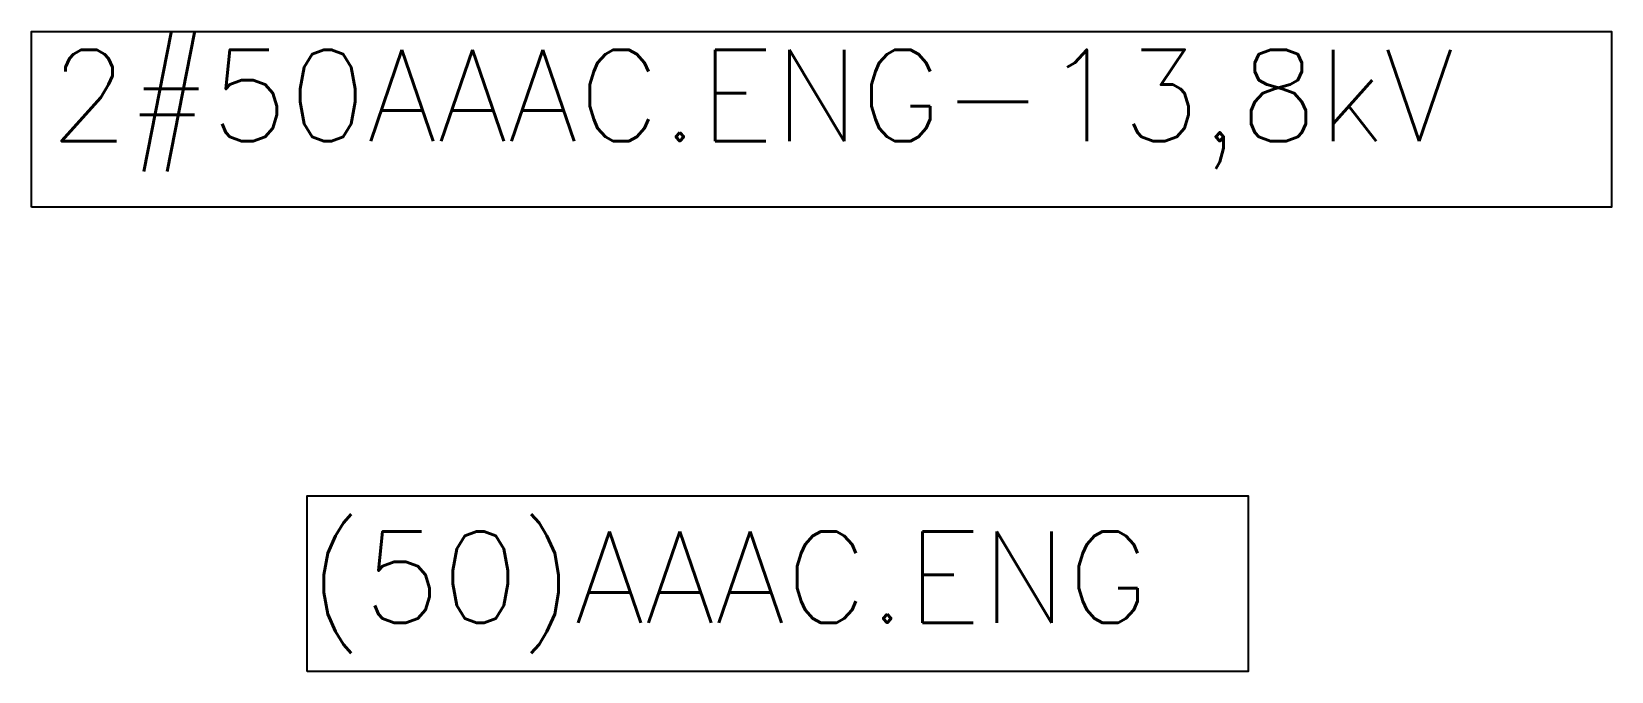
# Model space of a CAD drawing. Header units: millimetres. Extents: x -14.6 to 16.5, y -5.9 to 6.8.
import ezdxf

# ---------------------------------------------------------------- set-up
doc = ezdxf.new("R2010")
doc.units = ezdxf.units.MM
doc.styles.add('ROMANS', font='ROMANS.shx', dxfattribs={"height": 1.8})

msp = doc.modelspace()

# ---------------------------------------------------------------- linework, layer by layer
for points in [[(-14.647, 3.296), (-14.647, 6.759), (16.501, 6.759), (16.501, 3.296)], [(-9.211, -5.866), (-9.211, -2.403), (9.337, -2.403), (9.337, -5.866)]]:
    msp.add_lwpolyline(points, close=True)

# ---------------------------------------------------------------- texts
at = {"style": 'ROMANS'}
msp.add_text('(50)AAAC.ENG', height=1.8, dxfattribs=at).set_placement((-9.194, -4.906))
at = {"insert": (-14.287, 6.399), "char_height": 1.8, "attachment_point": 1, "style": 'ROMANS'}
msp.add_mtext_dynamic_manual_height_columns('2#50AAAC.ENG-13,8kV', width=30.70371, gutter_width=9, heights=[0], dxfattribs=at)

doc.saveas('drawing.dxf')
